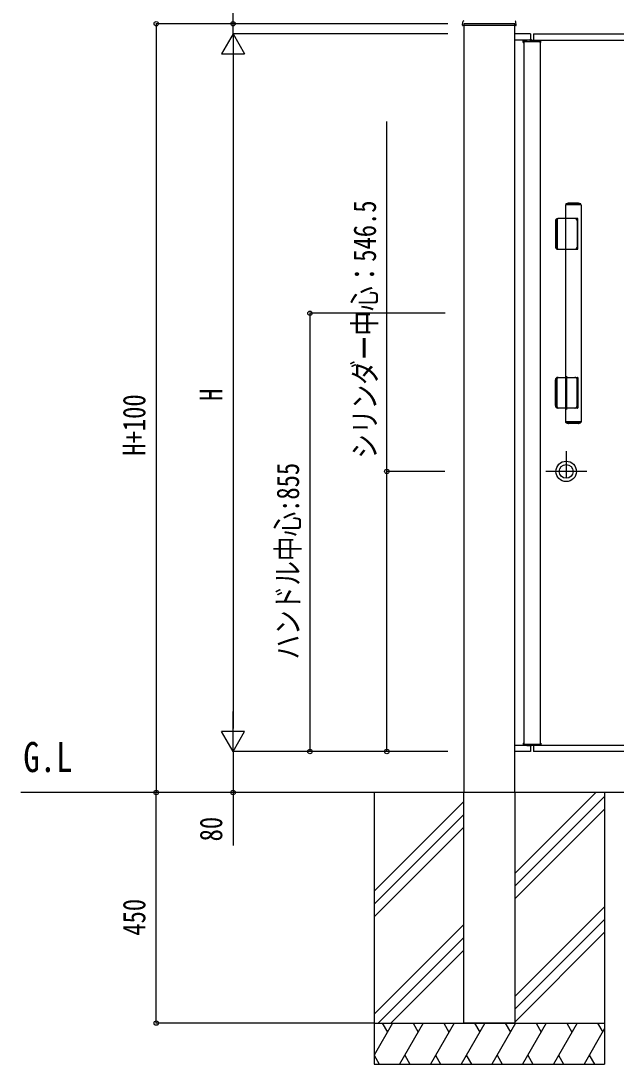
# Model space of a CAD drawing. Units: millimetres, scale not verified. Extents: x -4205 to 4205, y -2970 to 2970.
# Drawn here: x -1594 to -433, y -525 to 1511 of the extents above; entities that cross this region are included whole.
import ezdxf
from ezdxf.enums import TextEntityAlignment as Align

# ---------------------------------------------------------------- set-up
doc = ezdxf.new("R2010")
doc.units = ezdxf.units.MM
doc.header["$LTSCALE"] = 12
for name, color, linetype in [('0-2_USER1', 3, 'Continuous'), ('0-3_YKK_11', 7, 'Continuous'), ('0-4_YKK_A1', 4, 'Continuous'), ('0-5_YKK_D', 6, 'Continuous')]:
    doc.layers.add(name, color=color, linetype=linetype)
doc.styles.add('ＭＳ ゴシック', font='')
doc.styles.get('ＭＳ ゴシック').set_extended_font_data('MS Gothic')

msp = doc.modelspace()

# ---------------------------------------------------------------- linework, layer by layer
at = {"layer": '0-3_YKK_11'}
msp.add_line((-529.98, 670.93), (-529.98, 620.13), dxfattribs=at)
at = {"layer": '0-4_YKK_A1'}
for p, q in [((-732.08, 1502.03), (-731.73, 1508.69)), ((-627.88, 1502.03), (-628.23, 1508.69)), ((-628.38, 1501.5), (-731.58, 1501.5)), ((-729.98, 1505), (-729.98, 5)), ((-629.98, 1505), (-729.98, 1505)), ((-629.98, 5), (-629.98, 1505)), ((-599.98, 1485), (-629.98, 1485)), ((-606.68, 1473), (-629.98, 1473)), ((-614.28, 1468.6), (-614.17, 1471.63)), ((-614.28, 1468.6), (-612.98, 1468.6)), ((-613.28, 1468.6), (-613.28, 1470.6)), ((-613.28, 1470.6), (-598.18, 1470.6)), ((-613.17, 1472.6), (-606.68, 1472.6)), ((-612.98, 1470.6), (-612.98, 99.4)), ((-606.68, 1470.6), (-606.68, 1473.6)), ((-606.68, 1473.6), (-598.32, 1473.6)), ((-599.98, 1485), (-599.98, 1473.6)), ((-599.68, 1470.6), (-599.75, 1472.63)), ((-598.18, 1470.6), (-591.28, 1470.6)), ((-597.25, 1470.6), (-597.32, 1472.63)), ((-597.32, 1472.6), (-580.79, 1472.6)), ((-593.98, 1485), (206.02, 1485)), ((-593.98, 1485), (-593.98, 1472.6)), ((-593.98, 1473), (206.02, 1473)), ((-591.28, 1470.6), (-580.68, 1470.6)), ((-580.98, 1470.6), (-580.98, 99.4)), ((-580.98, 1468.6), (-579.68, 1468.6)), ((-580.68, 1468.6), (-580.68, 1470.6)), ((-579.68, 1468.6), (-579.79, 1471.63)), ((-531.14, 1151.5), (-531.14, 728.5)), ((-501.14, 1151.5), (-531.14, 1151.5)), ((-530.84, 1152.87), (-530.84, 1151.5)), ((-529.86, 1153.31), (-502.42, 1153.31)), ((-506.39, 1155), (-525.89, 1155)), ((-501.44, 1151.5), (-501.44, 1152.87)), ((-501.14, 1151.5), (-501.14, 728.5)), ((-551.14, 1120), (-551.14, 1070)), ((-549.09, 1067.5), (-549.09, 1122.5)), ((-547.94, 1122.5), (-547.94, 1067.5)), ((-531.14, 1125), (-546.59, 1125)), ((-507.73, 1125), (-531.14, 1125)), ((-508.64, 1122.5), (-508.64, 1067.5)), ((-508.14, 1095), (-508.14, 1120)), ((-507.23, 1065.5), (-507.23, 1124.5)), ((-508.14, 1070), (-508.14, 1095)), ((-529.64, 817.5), (-529.64, 752.4)), ((-507.23, 814.5), (-507.23, 755.5)), ((-551.14, 760), (-551.14, 810)), ((-549.09, 812.5), (-549.09, 757.5)), ((-547.94, 757.5), (-547.94, 812.5)), ((-508.64, 757.5), (-508.64, 812.5)), ((-508.14, 810), (-508.14, 785)), ((-508.14, 785), (-508.14, 760)), ((-531.14, 755), (-546.59, 755)), ((-507.73, 755), (-531.14, 755)), ((-501.14, 728.5), (-531.14, 728.5)), ((-530.84, 727.13), (-530.84, 728.5)), ((-529.86, 726.69), (-502.42, 726.69)), ((-506.39, 725), (-525.89, 725)), ((-501.44, 728.5), (-501.44, 727.13)), ((-489.98, 631.5), (-569.98, 631.5)), ((-606.68, 97), (-629.98, 97)), ((-599.98, 85), (-629.98, 85)), ((-614.28, 101.4), (-612.98, 101.4)), ((-614.28, 101.4), (-614.17, 98.37)), ((-613.28, 101.4), (-613.28, 99.4)), ((-613.28, 99.4), (-598.18, 99.4)), ((-613.17, 97.4), (-606.68, 97.4)), ((-606.68, 99.4), (-606.68, 96.4)), ((-606.68, 96.4), (-598.32, 96.4)), ((-599.98, 96.4), (-599.98, 85)), ((-599.68, 99.4), (-599.75, 97.37)), ((-598.18, 99.4), (-591.28, 99.4)), ((-597.25, 99.4), (-597.32, 97.37)), ((-597.32, 97.4), (-580.79, 97.4)), ((-593.98, 97.4), (-593.98, 85)), ((206.02, 97), (-593.98, 97)), ((206.02, 85), (-593.98, 85)), ((-591.28, 99.4), (-580.68, 99.4)), ((-580.98, 101.4), (-579.68, 101.4)), ((-580.68, 101.4), (-580.68, 99.4)), ((-579.68, 101.4), (-579.79, 98.37)), ((645.16, 5), (-1594.05, 5)), ((-904.98, 5), (-904.98, -525)), ((-729.98, -445), (-729.98, 5)), ((-629.98, 5), (-629.98, -445)), ((-472.19, 5), (-629.98, -152.79)), ((-454.98, 5), (-454.98, -525)), ((-729.98, -12.79), (-904.98, -187.79)), ((-454.98, -2.79), (-629.98, -177.79)), ((-729.98, -37.79), (-904.98, -212.79)), ((-454.98, -27.79), (-629.98, -202.79)), ((-729.98, -62.79), (-904.98, -237.79)), ((-454.98, -217.79), (-629.98, -392.79)), ((-454.98, -242.79), (-629.98, -417.79)), ((-729.98, -252.79), (-904.98, -427.79)), ((-729.98, -277.79), (-897.19, -445)), ((-454.98, -267.79), (-629.98, -442.79)), ((-872.19, -445), (-729.98, -302.79)), ((-904.98, -445), (-454.98, -445)), ((-868.79, -445), (-904.98, -507.68)), ((-888.79, -445), (-878.79, -462.32)), ((-808.79, -445), (-854.98, -525)), ((-828.79, -445), (-818.79, -462.32)), ((-748.79, -445), (-794.98, -525)), ((-768.79, -445), (-758.79, -462.32)), ((-688.79, -445), (-734.98, -525)), ((-629.98, -445), (-729.98, -445)), ((-729.98, -445), (-654.98, -445)), ((-629.98, -445), (-729.98, -445)), ((-729.98, -445), (-654.98, -445)), ((-717.48, -445), (-642.48, -445)), ((-717.48, -445), (-642.48, -445)), ((-708.79, -445), (-698.79, -462.32)), ((-628.79, -445), (-674.98, -525)), ((-648.79, -445), (-638.79, -462.32)), ((-568.79, -445), (-614.98, -525)), ((-588.79, -445), (-578.79, -462.32)), ((-508.79, -445), (-554.98, -525)), ((-528.79, -445), (-518.79, -462.32)), ((-468.79, -445), (-458.79, -462.32)), ((-454.98, -455.72), (-494.98, -525)), ((-904.98, -507.68), (-894.98, -525)), ((-844.98, -507.68), (-834.98, -525)), ((-784.98, -507.68), (-774.98, -525)), ((-724.98, -507.68), (-714.98, -525)), ((-664.98, -507.68), (-654.98, -525)), ((-604.98, -507.68), (-594.98, -525)), ((-544.98, -507.68), (-534.98, -525)), ((-484.98, -507.68), (-474.98, -525)), ((-904.98, -525), (-454.98, -525))]:
    msp.add_line(p, q, dxfattribs=at)
for points in [[(-546.59, 1065), (-531.14, 1065), (-507.73, 1065)], [(-546.59, 815), (-531.14, 815), (-507.73, 815)]]:
    msp.add_lwpolyline(points, dxfattribs=at)
for radius in [20, 20, 13.5]:
    msp.add_circle((-529.98, 631.5), radius, dxfattribs=at)
for centre, radius, start, end in [((-729.73, 1508.58), 2, 99.00123, 177), ((-630.23, 1508.58), 2, 3, 80.99877), ((-731.58, 1502), 0.5, 177, 270), ((-628.38, 1502), 0.5, 270, 3), ((-613.17, 1471.6), 1, 90, 178), ((-600.75, 1472.6), 1, 2, 90), ((-598.32, 1472.6), 1, 2, 90), ((-580.79, 1471.6), 1, 2, 90), ((-530.04, 1152.87), 0.8, 110.76843, 180), ((-516.14, 1116.22), 40, 104.21682, 110.76843), ((-525.89, 1154.7), 0.3, 90, 104.21682), ((-525.89, 1154.7), 0.3, 61.29529, 90), ((-516.14, 1172.51), 20, 241.29529, 250.4307), ((-522.74, 1153.94), 0.3, 250.4307, 279.9206), ((-516.14, 1116.22), 38, 80.0794, 99.9206), ((-509.54, 1153.94), 0.3, 260.0794, 289.5693), ((-516.14, 1172.51), 20, 289.5693, 298.70471), ((-506.39, 1154.7), 0.3, 90, 118.70471), ((-506.39, 1154.7), 0.3, 75.78318, 90), ((-516.14, 1116.22), 40, 69.23157, 75.78318), ((-502.24, 1152.87), 0.8, 0, 69.23157), ((-546.14, 1120), 5, 90, 180), ((-546.59, 1122.5), 2.5, 90, 180), ((-545.44, 1122.5), 2.5, 90, 180), ((-513.14, 1120), 5, 0, 90), ((-511.14, 1122.5), 2.5, 0, 90), ((-507.73, 1124.5), 0.5, 0, 90), ((-546.14, 1070), 5, 180, 270), ((-546.59, 1067.5), 2.5, 180, 270), ((-545.44, 1067.5), 2.5, 180, 270), ((-513.14, 1070), 5, 270, 0), ((-511.14, 1067.5), 2.5, 270, 0), ((-507.73, 1065.5), 0.5, 270, 0), ((-546.14, 810), 5, 90, 180), ((-546.59, 812.5), 2.5, 90, 180), ((-545.44, 812.5), 2.5, 90, 180), ((-513.14, 810), 5, 0, 90), ((-511.14, 812.5), 2.5, 0, 90), ((-507.73, 814.5), 0.5, 0, 90), ((-546.14, 760), 5, 180, 270), ((-546.59, 757.5), 2.5, 180, 270), ((-545.44, 757.5), 2.5, 180, 270), ((-513.14, 760), 5, 270, 0), ((-511.14, 757.5), 2.5, 270, 0), ((-507.73, 755.5), 0.5, 270, 0), ((-530.04, 727.13), 0.8, 180, 249.23157), ((-516.14, 763.78), 40, 249.23157, 255.78318), ((-525.89, 725.3), 0.3, 255.78318, 270), ((-525.89, 725.3), 0.3, 270, 298.70471), ((-516.14, 707.49), 20, 109.5693, 118.70471), ((-522.74, 726.06), 0.3, 80.0794, 109.5693), ((-516.14, 763.78), 38, 260.0794, 279.9206), ((-509.54, 726.06), 0.3, 70.4307, 99.9206), ((-516.14, 707.49), 20, 61.29529, 70.4307), ((-506.39, 725.3), 0.3, 241.29529, 270), ((-506.39, 725.3), 0.3, 270, 284.21682), ((-516.14, 763.78), 40, 284.21682, 290.76843), ((-502.24, 727.13), 0.8, 290.76843, 0), ((-613.17, 98.4), 1, 182, 270), ((-600.75, 97.4), 1, 270, 358), ((-598.32, 97.4), 1, 270, 358), ((-580.79, 98.4), 1, 270, 358)]:
    msp.add_arc(centre, radius, start, end, dxfattribs=at)
at = {"layer": '0-5_YKK_D'}
for p, q in [((-765.98, 1505), (-1330.98, 1505)), ((-1329.98, 1505), (-1329.98, 5)), ((-760.98, 1505), (-1180.98, 1505)), ((-1179.98, 1485), (-1202.48, 1446.03)), ((-760.98, 1485), (-1180.98, 1485)), ((-760.98, 1485), (-1180.98, 1485)), ((-1179.98, 1485), (-1157.48, 1446.03)), ((-1179.98, 1485), (-1179.98, 1407.06)), ((-1202.48, 1446.03), (-1157.48, 1446.03)), ((-1179.98, 1440), (-1179.98, 130)), ((-766.06, 940), (-1030.98, 940)), ((-1029.98, 940), (-1029.98, 85)), ((-766.96, 631.5), (-880.98, 631.5)), ((-1179.98, 85), (-1179.98, 162.94)), ((-1179.98, 85), (-1202.48, 123.97)), ((-1157.48, 123.97), (-1202.48, 123.97)), ((-1179.98, 85), (-1157.48, 123.97)), ((-760.98, 85), (-1180.98, 85)), ((-760.98, 85), (-1180.98, 85)), ((-766.06, 85), (-1030.98, 85)), ((-766.06, 85), (-880.98, 85)), ((-1329.98, -445), (-1329.98, 5)), ((-905.98, -445), (-1330.98, -445))]:
    msp.add_line(p, q, dxfattribs=at)
for points in [[(-1179.98, 1485), (-1179.98, 1505), (-1179.98, 1625.4)], [(-879.98, 85), (-879.98, 631.5), (-879.98, 1314.1)], [(-1179.98, 85), (-1179.98, 5), (-1179.98, -98.4)]]:
    msp.add_lwpolyline(points, dxfattribs=at)
for centre in [(-1329.98, 1505), (-1179.98, 1505), (-1029.98, 940), (-879.98, 631.5), (-1029.98, 85), (-879.98, 85), (-1329.98, 5), (-1329.98, 5), (-1179.98, 5), (-1329.98, -445)]:
    msp.add_circle(centre, 4.25, dxfattribs=at)

# ---------------------------------------------------------------- texts
at = {"layer": '0-2_USER1', "style": 'ＭＳ ゴシック', "width": 0.8}
msp.add_text('G.L', height=58.65, dxfattribs=at).set_placement((-1589.23, 27.28), align=Align.BOTTOM_LEFT)
at = {"layer": '0-5_YKK_D', "style": 'ＭＳ ゴシック', "width": 0.8}
for s, p in [('シリンダー中心：546.5', (-887.98, 656.5)), ('H+100', (-1337.98, 662.2)), ('H', (-1187.98, 769)), ('ハンドル中心:855', (-1037.98, 264.5)), ('80', (-1187.98, -90.4)), ('450', (-1337.98, -274.4))]:
    msp.add_text(s, height=43.99, rotation=90, dxfattribs=at).set_placement(p, align=Align.BOTTOM_LEFT)

doc.saveas('drawing.dxf')
